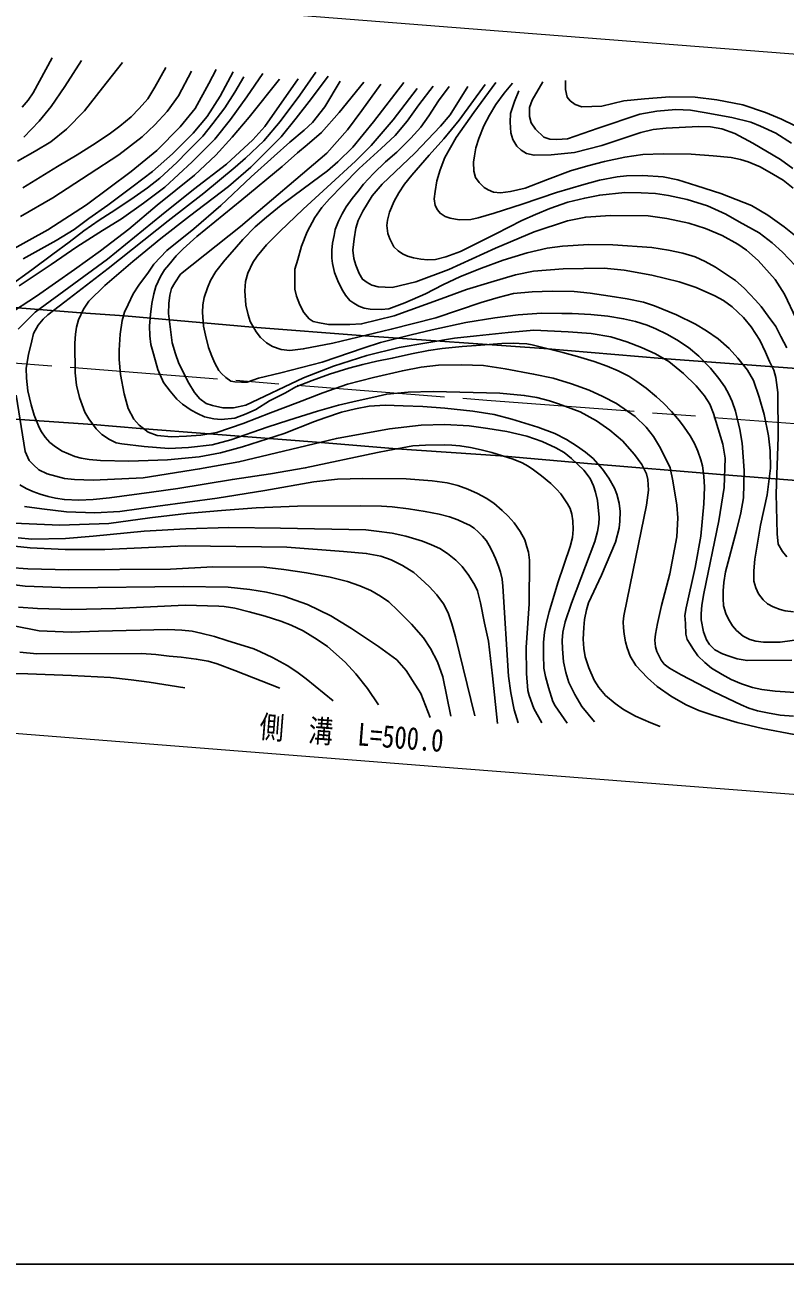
# Model space of a CAD drawing. Units: millimetres at full size, sheet at 1:1000; details may follow other scales. Extents: x 40000 to 680000, y 20000 to 380000.
# Drawn here: x 270943 to 332725, y 205000 to 305752 of the extents above; entities that cross this region are included whole.
import ezdxf
from ezdxf.enums import TextEntityAlignment as Align

# ---------------------------------------------------------------- set-up
doc = ezdxf.new("R2010")
doc.units = ezdxf.units.MM
doc.header["$LTSCALE"] = 1000
doc.linetypes.add('CHAIN', pattern=[18.5, 12, -1.5, 3.5, -1.5])
for name, color, linetype, lineweight in [('M-BGD', 7, 'Continuous', 25), ('M-BMK', 2, 'CHAIN', 13), ('M-STR-HTXT', 7, 'Continuous', 13), ('M-TTL-BAND', 7, 'Continuous', 25)]:
    doc.layers.add(name, color=color, linetype=linetype, lineweight=lineweight)
doc.styles.add('ＭＳ ゴシック', font='')
doc.styles.get('ＭＳ ゴシック').set_extended_font_data('MS Gothic')

msp = doc.modelspace()

# ---------------------------------------------------------------- linework, layer by layer
at = {"layer": 'M-BGD'}
for points in [[(278870, 302683), (277269, 300620), (275783, 298763), (274325, 297271), (273055, 296234), (271789, 295476), (270343, 294665)], [(273174, 303057), (271614, 300233), (271220, 299637), (270734, 299054)], [(282390, 302281), (281520, 300672), (280926, 299746), (280227, 298949), (279577, 298267), (278671, 297513), (277809, 296871), (276435, 295969), (275191, 295180), (273613, 294222), (270772, 292511)], [(275549, 302849), (274205, 300729), (273089, 299097), (272113, 297905), (270871, 296628)], [(291637, 301345), (289173, 298237), (287798, 296614), (286475, 295161), (284724, 293527), (281692, 291078), (279391, 289142), (277099, 287368), (274985, 285866), (271888, 283701), (269491, 282116)], [(286491, 302119), (285887, 300984), (284773, 298960), (283574, 297465), (281684, 295541), (279584, 293834), (275962, 291115), (272808, 289077), (269541, 287264)], [(288752, 301532), (288007, 300273), (287190, 299013), (286223, 297718), (285397, 296706), (284171, 295460), (283284, 294555), (281917, 293295), (280920, 292502), (279562, 291562), (277955, 290506), (276988, 289876), (275752, 289012), (274553, 288080), (273231, 287096), (271523, 285841), (269641, 284483)], [(293141, 301355), (290459, 297472), (289476, 296402), (287324, 294434), (284653, 292372), (282043, 290267), (277670, 286693), (271781, 282392), (270392, 280996)], [(290280, 301788), (288971, 299897), (287668, 298050), (286375, 296462), (284545, 294624), (282310, 292565), (280582, 291244), (278809, 289967), (277253, 289018), (275166, 287706), (273074, 286270), (270493, 284536)], [(284496, 301986), (283421, 299986), (282503, 298693), (281506, 297631), (280475, 296653), (278576, 295184), (276171, 293611), (273232, 291694), (270584, 290157)], [(287874, 301940), (286829, 299963), (285770, 298308), (284632, 296953), (282944, 295257), (281315, 293827), (279754, 292624), (277682, 291101), (276159, 289995), (274961, 289116), (273498, 288215), (270819, 286727)], [(294576, 301896), (293276, 300018), (291705, 297890), (290355, 296307), (288880, 294920), (288042, 294169), (285487, 292067), (282594, 289828), (277717, 285954), (274188, 283235), (272803, 282179), (272431, 281819), (272018, 281331), (271661, 280644), (271510, 280065), (271240, 278953), (271057, 277838), (271085, 277016), (271202, 275992), (271448, 274848), (271712, 274028), (272113, 273003), (272292, 272657), (272593, 272226), (272985, 271794), (273442, 271438), (273974, 271097), (274483, 270867), (275020, 270662), (275522, 270536), (276170, 270426), (277094, 270325), (279391, 270270), (282529, 270386), (285109, 270627), (286831, 270958), (288644, 271455), (292016, 272516), (294478, 273496), (295322, 273792), (296668, 274254), (297825, 274546), (298914, 274747), (300215, 274827), (301689, 274782), (303276, 274717), (305079, 274596), (307351, 274350), (309069, 274064), (310510, 273702), (312626, 273048), (314017, 272537), (314946, 272050), (315777, 271531), (316500, 271024), (317123, 270492), (317891, 269639), (318395, 268898), (318847, 268095), (319052, 267589), (319248, 266866), (319324, 266190), (319294, 265392), (319228, 264845), (318937, 263686), (317802, 261023), (316741, 258761), (316581, 258189), (316425, 257404), (316375, 256762), (316320, 255806), (316355, 255061), (316460, 254369), (316782, 253470), (317199, 252465), (317580, 251882), (318138, 251235), (318898, 250576), (319600, 250089), (320570, 249552), (321815, 249005), (322573, 248719)], [(295593, 301585), (294224, 299773), (292983, 298167), (291765, 296651), (289321, 294174), (287498, 292594), (284312, 290205), (282002, 288393), (279722, 286510), (277457, 284555), (276153, 283296), (275700, 282631), (275310, 281781), (275154, 281178), (275055, 280590), (274998, 279870), (275040, 277468), (275133, 276465), (275395, 275466), (275828, 274269), (276133, 273733), (276729, 272904), (277211, 272458), (277814, 272040), (278374, 271771), (278835, 271686), (280635, 271473), (282652, 271302), (284254, 271387), (286175, 271606), (287678, 272003), (290624, 273031), (292391, 273613), (294724, 274350), (296441, 274833), (297959, 275195), (299292, 275471), (300351, 275727), (302081, 275897), (304116, 275954), (309543, 275813), (311525, 275621), (312553, 275444), (313567, 275189), (314318, 274941), (316062, 274296), (317381, 273559), (318490, 272805), (319497, 271933), (320483, 270811), (321065, 269996), (321454, 269238), (321555, 268790), (321619, 267932), (321463, 266699), (320385, 261423), (319620, 257719), (319570, 257227), (319577, 256731), (319634, 256220), (319755, 255604), (319884, 255118), (320139, 254437), (320593, 253665), (321543, 252659), (322330, 251965), (323494, 251159), (324671, 250472), (325720, 250018), (326841, 249629), (328811, 249033), (330889, 248559), (333453, 248054)], [(296558, 301160), (295309, 299096), (294325, 297800), (293646, 297189), (292468, 296200), (291191, 295074), (289325, 293403), (286858, 291053), (284678, 289167), (282473, 287391), (281433, 286288), (280985, 285653), (280198, 284596), (279761, 283873), (279334, 283001), (279043, 282402), (278867, 281705), (278705, 280604), (278599, 279312), (278599, 278537), (278713, 277317), (279022, 275762), (279355, 274551), (279794, 273681), (280233, 273193), (280973, 272633), (281697, 272372), (282863, 272258), (284074, 272299), (285237, 272405), (286546, 272608), (288679, 273332), (290899, 274202), (293115, 275049), (295164, 275821), (297156, 276528), (299275, 277082), (301625, 277635), (303154, 277911), (304556, 278074), (306434, 278115), (308199, 278050), (309966, 277798), (312285, 277359), (313863, 277025), (315367, 276554), (316785, 276040), (317899, 275528), (319013, 274959), (320544, 273908), (321430, 273054), (322033, 272296), (322521, 271483), (322985, 270589), (323369, 269734), (323593, 268686), (323932, 266692), (324005, 265680), (323916, 264120), (323341, 261133), (322688, 258539), (322355, 257095), (322177, 256211), (322136, 255719), (322177, 255191), (322302, 254800), (322640, 254109), (322896, 253765), (323317, 253439), (324266, 252899), (326920, 251525), (329153, 250467), (329757, 250200), (330475, 249975), (331288, 249822), (332308, 249635), (333409, 249559)], [(298480, 301095), (296481, 298613), (295039, 296988), (293880, 295986), (293091, 295340), (291853, 294244), (288571, 291528), (284914, 288530), (283816, 287527), (283249, 286971), (282635, 286243), (282302, 285827), (281968, 285289), (281602, 284481), (281426, 283871), (281269, 283100), (281154, 282190), (281068, 281286), (281092, 280480), (281187, 279776), (281407, 278998), (281745, 277733), (282221, 276677), (282756, 275958), (283309, 275314), (283745, 274920), (284448, 274412), (284974, 274143), (285555, 273891), (286302, 273724), (286898, 273670), (288000, 273762), (288938, 274127), (289723, 274472), (290814, 275181), (292121, 275842), (292970, 276310), (294303, 276842), (295695, 277357), (297261, 277842), (298395, 278127), (299551, 278401), (300800, 278643), (302364, 279013), (303740, 279277), (304866, 279438), (306484, 279589), (307607, 279680), (309690, 279842), (310647, 279858), (311121, 279853), (311741, 279810), (312163, 279745), (314661, 279113), (315837, 278796), (317202, 278390), (318250, 278012), (319155, 277627), (320022, 277179), (320677, 276761), (321421, 276213), (322265, 275504), (322842, 274989), (323477, 274320), (324146, 273557), (324519, 273054), (324992, 272345), (325343, 271717), (325634, 271089), (325870, 270400), (325999, 269900), (326107, 269053), (326168, 268176), (326127, 266802), (325857, 264179), (325411, 261638), (324668, 258345), (324580, 257740), (324614, 257072), (324654, 256228), (324755, 255789), (324992, 255404), (325208, 255039), (325615, 254448), (326189, 253921), (326743, 253462), (327615, 252949), (328331, 252530), (329162, 252172), (330077, 251873), (330834, 251711), (331922, 251590), (333537, 251482)], [(299872, 300914), (298338, 298783), (297158, 297214), (295479, 295317), (288481, 289343), (283596, 285480), (283125, 284789), (282856, 284308), (282725, 283777), (282650, 283102), (282631, 282280), (282919, 279892), (283194, 279001), (283469, 278231), (284273, 276614), (284724, 275855), (285175, 275338), (285670, 274975), (286199, 274799), (287024, 274623), (287905, 274623), (288899, 274841), (293598, 277041), (296030, 277998), (298743, 278879), (301362, 279517), (305853, 280276), (307652, 280476), (310205, 280740), (312296, 280916), (315081, 280795), (316957, 280652), (318564, 280399), (319862, 279992), (321051, 279530), (322174, 279002), (323263, 278375), (324455, 277405), (325489, 276404), (326161, 275601), (326602, 274926), (326910, 274145), (327670, 271648), (327858, 270532), (327770, 268134), (327330, 265432), (326108, 259524), (325954, 258561), (325899, 257868), (325899, 257385), (326086, 256396), (326340, 255751), (326573, 255364), (327008, 254940), (327625, 254629), (328173, 254425), (328835, 254222), (329632, 254069), (333272, 254114)], [(301743, 301062), (299273, 297859), (297609, 295803), (296364, 294602), (295532, 293880), (294297, 292947), (292724, 291805), (291763, 291097), (290583, 290119), (289658, 289321), (288670, 288289), (287975, 287521), (287189, 286625), (286473, 285689), (286025, 284957), (285778, 284363), (285503, 283577), (285403, 282974), (285394, 282371), (285458, 281241), (285632, 280510), (285869, 279523), (286126, 278819), (286382, 278234), (286720, 277658), (286930, 277393), (287269, 277092), (287688, 276792), (287996, 276733), (288545, 276704), (289019, 276711), (289938, 277015), (291758, 277466), (295105, 278320), (298527, 279479), (299857, 279916), (302343, 280546), (304049, 280963), (306785, 281538), (309137, 281929), (311029, 282161), (312912, 282300), (314573, 282287), (315406, 282281), (316943, 282203), (318312, 282055), (319600, 281852), (320570, 281644), (321510, 281346), (322206, 281031), (323105, 280615), (323922, 280131), (324874, 279507), (325707, 278811), (326643, 277827), (327345, 277000), (327833, 276310), (328137, 275736), (328417, 275123), (328684, 274344), (329047, 272863), (329227, 271736), (329387, 269523), (329334, 267306), (329132, 266072), (328757, 264651), (327882, 261282), (327740, 260429), (327674, 259734), (327674, 259103), (327716, 258514), (327895, 257904), (328109, 257422), (328442, 256887), (328758, 256518), (329299, 256066), (329858, 255793), (330346, 255650), (330971, 255555), (332319, 255554), (335621, 256023)], [(302819, 300572), (300878, 298019), (299087, 295939), (297803, 294669), (295518, 292547), (293564, 290758), (291677, 288937), (290571, 287858), (289820, 286954), (289477, 286420), (289055, 285557), (288870, 284871), (288813, 284118), (288892, 282953), (289078, 282183), (289267, 281631), (289729, 280784), (290100, 280336), (290577, 279895), (291075, 279610), (291766, 279354), (292481, 279286), (293563, 279400), (295963, 279863), (300716, 280996), (304342, 281922), (308011, 283177), (309407, 283586), (310653, 283895), (312168, 284054), (313799, 284086), (315584, 284066), (316870, 283927), (318495, 283698), (319880, 283488), (321206, 283199), (322113, 282901), (323881, 282171), (325427, 281414), (326324, 280876), (327291, 280228), (328181, 279428), (328869, 278660), (329657, 277674), (330137, 276843), (330616, 275478), (331005, 274073), (331374, 272325), (331503, 271119), (331524, 269711), (331264, 267538), (330726, 265073), (330268, 262310), (330168, 261353), (330178, 260536), (330337, 259978), (330567, 259490), (330948, 258997), (331287, 258678), (331755, 258439), (332313, 258219), (332722, 258120), (333390, 258020)], [(304127, 300776), (302969, 299233), (302009, 297914), (301034, 296740), (299896, 295689), (298097, 294058), (296751, 292688), (295696, 291617), (295087, 290911), (294519, 290087), (293895, 288921), (293416, 287768), (293136, 286681), (292896, 285895), (292872, 285296), (292880, 284273), (293032, 283698), (293296, 282994), (293624, 282360), (294048, 281840), (294384, 281632), (294895, 281512), (295623, 281401), (297350, 281393), (298305, 281433), (300952, 282080), (304767, 283463), (306818, 284225), (308801, 284841), (310808, 285432), (312279, 285736), (314683, 285912), (318017, 285960), (319648, 285800), (321892, 285391), (324115, 284856), (325498, 284400), (327013, 283718), (327717, 283335), (328428, 282823), (329340, 281960), (329973, 281189), (330677, 280110), (331117, 279151), (331437, 278376), (331813, 277673), (331956, 277081), (332117, 275855), (332149, 272248), (331997, 267624), (332073, 264365), (332146, 263532), (332499, 262930), (332870, 262501)], [(305417, 300735), (304569, 299563), (303767, 298348), (303129, 297435), (302314, 296524), (301162, 295385), (300237, 294599), (299262, 293676), (298460, 292804), (298026, 292229), (297542, 291631), (297058, 290943), (296733, 290396), (296427, 289794), (296172, 289120), (296076, 288629), (295943, 287987), (295898, 287442), (295885, 286793), (295949, 286347), (296108, 285609), (296440, 284804), (296771, 284135), (297013, 283760), (297351, 283333), (297688, 283117), (298096, 282875), (298523, 282729), (299013, 282627), (299892, 282614), (300510, 282671), (301817, 283149), (303499, 283875), (304897, 284609), (306330, 285290), (308056, 285977), (309820, 286627), (311752, 287220), (313396, 287595), (314618, 287761), (316781, 287895), (318711, 287864), (321885, 287654), (323242, 287431), (324413, 287183), (325397, 286876), (326224, 286507), (327075, 286042), (328676, 284968), (329393, 284353), (330299, 283354), (330763, 282851), (331336, 282069), (331959, 281215), (332379, 280426), (332865, 279503)], [(306939, 300728), (305515, 298442), (304714, 297514), (302644, 295328), (299975, 292803), (299164, 291843), (298407, 290595), (298033, 289838), (297841, 289220), (297692, 288356), (297606, 287439), (297681, 286762), (297852, 286208), (298108, 285536), (298375, 285067), (298748, 284800), (299143, 284587), (299645, 284437), (300786, 284395), (302718, 284853), (305407, 285856), (309200, 287586), (312337, 288908), (315047, 289825), (316524, 290114), (318519, 290252), (321592, 290209), (323101, 289996), (324894, 289633), (326249, 289196), (327604, 288631), (328874, 287927), (329589, 287425), (330528, 286604), (331908, 285054), (332666, 283859), (333606, 281862)], [(308354, 300894), (306230, 297987), (304996, 296482), (303801, 295150), (302399, 293516), (301806, 292802), (301322, 292092), (300957, 291419), (300573, 290531), (300410, 289864), (300366, 289424), (300429, 288790), (300598, 288350), (300926, 287697), (301266, 287364), (301630, 287144), (302033, 286950), (302530, 286799), (303121, 286692), (303680, 286642), (304303, 286667), (305164, 286880), (306343, 287315), (309223, 288760), (311314, 289843), (312446, 290340), (313603, 290824), (315052, 291335), (316441, 291662), (317661, 291907), (319689, 292109), (321010, 292096), (322192, 292046), (323230, 291876), (324747, 291555), (326414, 291040), (327894, 290367), (328975, 289738), (330598, 288833), (331669, 288018), (332511, 287270), (333524, 286189)], [(309206, 301061), (307420, 298613), (305980, 296596), (305070, 294952), (304684, 293948), (304426, 293077), (304274, 292206), (304199, 291608), (304290, 291070), (304471, 290714), (304691, 290433), (305108, 290176), (305495, 290024), (306237, 289903), (307170, 289926), (307783, 290062), (309087, 290449), (311365, 291183), (314139, 292123), (316352, 292782), (317637, 293116), (319077, 293404), (319842, 293472), (321169, 293510), (322821, 293381), (324000, 293153), (325538, 292668), (327486, 292024), (329982, 291052), (331301, 290279), (332635, 289332), (333582, 288559)], [(310578, 301005), (309888, 300200), (309214, 299285), (308710, 298394), (308237, 297542), (307833, 296516), (307578, 295742), (307469, 295098), (307407, 294579), (307430, 293859), (307570, 293347), (307865, 292924), (308260, 292522), (308601, 292328), (309036, 292157), (309586, 292103), (310416, 292212), (311586, 292460), (313400, 293172), (315290, 293872), (316685, 294282), (318057, 294631), (319701, 294995), (321166, 295204), (322810, 295259), (325078, 295236), (326869, 295112), (328326, 294957), (329086, 294810), (329721, 294624), (330687, 294205), (331773, 293569), (332563, 293112), (333377, 292469)], [(311090, 300386), (310736, 299512), (310403, 298545), (310383, 297828), (310424, 296975), (310591, 296435), (310913, 295894), (311267, 295561), (311704, 295291), (312328, 295145), (313722, 295187), (315612, 295381), (317838, 295942), (321001, 296992), (321999, 297242), (323060, 297356), (325682, 297491), (326646, 297460), (327582, 297283), (328623, 296909), (330089, 296119), (332337, 294788), (333356, 294070)], [(313032, 301112), (312170, 299615), (311944, 299023), (311952, 298301), (312083, 297770), (312449, 297266), (313110, 296622), (313607, 296448), (314164, 296439), (315034, 296491), (317533, 297335), (320917, 298492), (322301, 298727), (323834, 298858), (325026, 298805), (326141, 298623), (328382, 298229), (329940, 297829), (330706, 297498), (331968, 296942), (333239, 296132)], [(314864, 301226), (314864, 300495), (315003, 299871), (315245, 299577), (315650, 299263), (316213, 299080), (317823, 299139), (319606, 299565), (321281, 299722), (323348, 299905), (325413, 299872), (327160, 299650), (329276, 299243), (331127, 298635), (332430, 298092), (333493, 297573)], [(437286, 276400), (429976, 275883), (420266, 275225), (415721, 275039), (409833, 274806), (399141, 274487), (384788, 274564), (378829, 274703), (368999, 275204), (357580, 275892), (351064, 276326), (345849, 276744), (335103, 277701), (322740, 278628), (313124, 279442), (298583, 280480), (289448, 281167), (279031, 282096), (275502, 282328), (267619, 282958), (263571, 283308), (64492, 298901)], [(437286, 276400), (429976, 275883), (420266, 275225), (415721, 275039), (409833, 274806), (399141, 274487), (384788, 274564), (378829, 274703), (368999, 275204), (357580, 275892), (351064, 276326), (345849, 276744), (335103, 277701), (322740, 278628), (313124, 279442), (298583, 280480), (289448, 281167), (279031, 282096), (275502, 282328), (267619, 282958), (263571, 283308), (64492, 298901)], [(438491, 267833), (430876, 267136), (420197, 266470), (412101, 266079), (397653, 265682), (383568, 265759), (370729, 266210), (363280, 266549), (348614, 267543), (338089, 268345), (327797, 269181), (316659, 270091), (309589, 270722), (301182, 271279), (294989, 271792), (285920, 272504), (280311, 272922), (276479, 273255), (270536, 273673), (256462, 274777), (248474, 275362), (173213, 281350), (63941, 289790)], [(438491, 267833), (430876, 267136), (420197, 266470), (412101, 266079), (397653, 265682), (383568, 265759), (370729, 266210), (363280, 266549), (348614, 267543), (338089, 268345), (327797, 269181), (316659, 270091), (309589, 270722), (301182, 271279), (294989, 271792), (285920, 272504), (280311, 272922), (276479, 273255), (270536, 273673), (256462, 274777), (248474, 275362), (173213, 281350), (63941, 289790)], [(270230, 275652), (270978, 271054), (271299, 270340), (271638, 269974), (272095, 269581), (272764, 269260), (273451, 269068), (274165, 268876), (274989, 268794), (276503, 268728), (280560, 268920), (285147, 269653), (288340, 270221), (296260, 272134), (300570, 272904), (303152, 273206), (305075, 273270), (307041, 273142), (308552, 272941), (310100, 272703), (311730, 272300), (312966, 271880), (314101, 271367), (314761, 270974), (315374, 270488), (316375, 269542), (316879, 268874), (317163, 268279), (317319, 267757), (317475, 267076), (317604, 265694), (317585, 265181), (317485, 264550), (317247, 263744), (315350, 258733), (314836, 257226), (314671, 256375), (314617, 255688), (314626, 255030), (314717, 253959), (314900, 253108), (315157, 252287), (315624, 251308), (316201, 250338), (317218, 249084)], [(270526, 268353), (271061, 268056), (271595, 267820), (272194, 267588), (272838, 267395), (273429, 267282), (274160, 267159), (275336, 267113), (276500, 267175), (277813, 267297), (281248, 267748), (283375, 268059), (287806, 268801), (290905, 269257), (293728, 269725), (299605, 270981), (300432, 271134), (302459, 271514), (303509, 271584), (305052, 271604), (305650, 271584), (306293, 271535), (307150, 271381), (308015, 271189), (308890, 270981), (310614, 270451), (311365, 270154), (311835, 269882), (312270, 269571), (312912, 269092), (313688, 268455), (314145, 268008), (314501, 267612), (314773, 267207), (315045, 266807), (315243, 266437), (315391, 265972), (315480, 265426), (315505, 264724), (315436, 264075), (315263, 263344), (314254, 260383), (313541, 258018), (313334, 257200), (313180, 256366), (313096, 255545), (313092, 254534), (313116, 253457), (313245, 252771), (313487, 251877), (313843, 250751), (314031, 250390), (315005, 248974)], [(270910, 266604), (272325, 266392), (274344, 266168), (276639, 266087), (278651, 266199), (281754, 266623), (286560, 267281), (290441, 267897), (294419, 268586), (296360, 268809), (298412, 268879), (301925, 268846), (304028, 268685), (305251, 268523), (306133, 268291), (306930, 268006), (307715, 267643), (308422, 267273), (309061, 266862), (309736, 266259), (310228, 265799), (310708, 265261), (311183, 264558), (311559, 263871), (311734, 263327), (311857, 262878), (311948, 262236), (311929, 258682), (311673, 255129), (311707, 253018), (311821, 251626), (311929, 251242), (312291, 250169), (312958, 249004)], [(270057, 265243), (273803, 265075), (277767, 265225), (281114, 265678), (284072, 266016), (286915, 266282), (289747, 266487), (293098, 266611), (298221, 266655), (299925, 266620), (300804, 266567), (302105, 266407), (303472, 266194), (304599, 265972), (305460, 265750), (306120, 265503), (306649, 265275), (307073, 265075), (307467, 264832), (307795, 264517), (308128, 264175), (308443, 263802), (308680, 263428), (308927, 262961), (309196, 262368), (309420, 261738), (309607, 261246), (309739, 260694), (309785, 260109), (310231, 252789), (310423, 251441), (310696, 250059), (311029, 249009)], [(270406, 264035), (271524, 263929), (274240, 263982), (276489, 264174), (280652, 264584), (284036, 264790), (287529, 264882), (291727, 264843), (298651, 264684), (299530, 264598), (300781, 264419), (301899, 264181), (303255, 263778), (303986, 263491), (304667, 263173), (305289, 262777), (305951, 262241), (306480, 261706), (307029, 260979), (307520, 260188), (307718, 259725), (307976, 258773), (308287, 257114), (308611, 255655), (308949, 252836), (309359, 248947)], [(269594, 263435), (271376, 263244), (274224, 263095), (277438, 263095), (283976, 263403), (292223, 263276), (296837, 262947), (298680, 262786), (299878, 262564), (300716, 262256), (301639, 261811), (302562, 261228), (303125, 260725), (303804, 260100), (304430, 259411), (304971, 258669), (305342, 257948), (305628, 257068), (305936, 255987), (307507, 249577)], [(269699, 261634), (271180, 261527), (274509, 261440), (282789, 261493), (286218, 261685), (290382, 261668), (291990, 261467), (293826, 261214), (295752, 260845), (297167, 260496), (298166, 260152), (299057, 259759), (299835, 259305), (300534, 258851), (301259, 258152), (302370, 257039), (303332, 255912), (303909, 255048), (304485, 253973), (304905, 252759), (305570, 249540)], [(269465, 260303), (270978, 260108), (274566, 259993), (283811, 260097), (287463, 260028), (289217, 259856), (290593, 259627), (291980, 259306), (293901, 258627), (295804, 257710), (297489, 256668), (299679, 255224), (301161, 254129), (301929, 253259), (302457, 252457), (303110, 251391), (303867, 249455)], [(270421, 258412), (271962, 258307), (274766, 258231), (278337, 258300), (283965, 258585), (286703, 258502), (287137, 258454), (288003, 258325), (289183, 258042), (290463, 257673), (291749, 257281), (292582, 256949), (293573, 256484), (294695, 255792), (295536, 255214), (296966, 253952), (297851, 252986), (298794, 251802), (299692, 250474)], [(270058, 256887), (272112, 256483), (274704, 256370), (276932, 256457), (282568, 256588), (283699, 256537), (284547, 256450), (285257, 256301), (286354, 256014), (287371, 255699), (289558, 255019), (290106, 254792), (291068, 254315), (292252, 253666), (293059, 253143), (293792, 252583), (295993, 250804)], [(270536, 254749), (271911, 254608), (280420, 254633), (281588, 254558), (282664, 254434), (283641, 254351), (284871, 254193), (285840, 254027), (286585, 253812), (288009, 253274), (291665, 251832)], [(268460, 253059), (271193, 252987), (274750, 252859), (277896, 252702), (279579, 252516), (281046, 252324), (283950, 251855)]]:
    msp.add_lwpolyline(points, dxfattribs=at)
at = {"layer": 'M-BMK'}
msp.add_lwpolyline([(64248, 294584), (163986, 286644), (308479, 275243), (363473, 271054), (384730, 269949), (396048, 269693), (413927, 270239), (436916, 271982), (448984, 273575), (462711, 275829), (488914, 282160), (507012, 286979), (531736, 294966), (558616, 304821)], dxfattribs=at)
at = {"layer": 'M-STR-HTXT'}
for points in [[(66042, 324536), (88729, 322745), (132956, 319278), (166387, 316548), (223642, 312031), (310825, 305151), (361130, 301229), (365080, 301011), (385847, 299931), (395929, 299703), (412334, 300204), (433816, 301833), (444589, 303255), (456924, 305280), (479435, 310006), (496390, 313766), (511181, 317338), (522667, 320120), (536274, 324869)], [(62419, 264635), (84024, 262930), (128170, 259469), (161586, 256740), (218923, 252217), (306133, 245335), (357141, 241358), (361866, 241097), (383612, 239966), (396167, 239683), (415519, 240273), (440015, 242131), (453378, 243895), (468497, 246377), (487326, 250692), (515362, 258613), (541455, 266619), (561645, 273681), (569505, 276864)]]:
    msp.add_lwpolyline(points, dxfattribs=at)
at = {"layer": 'M-TTL-BAND'}
msp.add_line((40000, 205000), (579000, 205000), dxfattribs=at)
msp.add_line((40000, 205000), (579000, 205000), dxfattribs=at)

# ---------------------------------------------------------------- texts
at = {"layer": 'M-STR-HTXT', "style": 'ＭＳ ゴシック', "width": 0.8}
msp.add_text('側\u3000溝\u3000L=500.0', height=1833, rotation=355.499, dxfattribs=at).set_placement((297378, 246676), align=Align.BOTTOM_CENTER)

doc.saveas('drawing.dxf')
